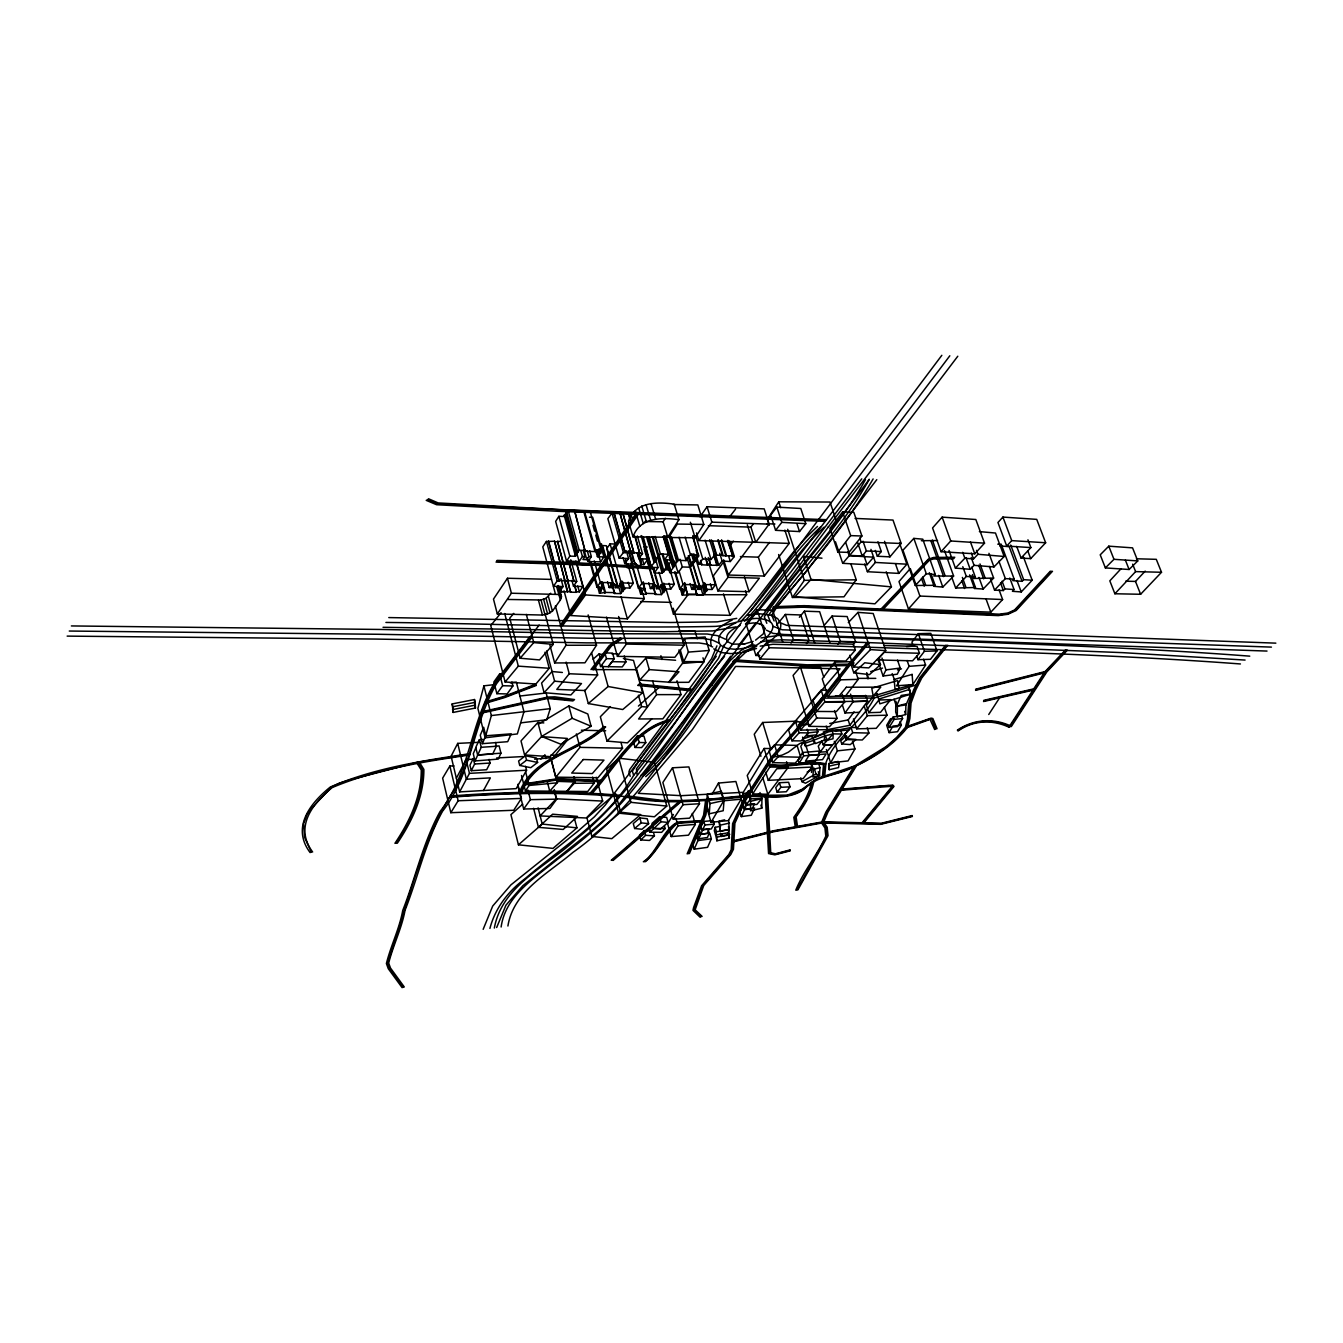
<?xml version="1.0" encoding="UTF-8"?>
<svg xmlns="http://www.w3.org/2000/svg" width="1343" height="1343" viewBox="0 0 1343 1343"><rect width="100%" height="100%" fill="white"/><g stroke="black" fill="none" stroke-linecap="round" stroke-linejoin="round"><path stroke-width="1.5" d="M385.911 622.447C495.601 623.521 605.29 628.675 714.996 626.409C729.215 625.603 742.36 619.157 756.529 618.384C793.176 620.483 758.728 647.427 743.502 651.221C705.176 688.388 683.268 740.631 643.213 776.086C619.828 809.074 589.376 835.598 557.127 859.57C534.766 878.02 505.505 895.596 501.124 927.023M749.193 796.668L750.586 801.301L750.519 810.853L761.8 808.167L761.934 798.598L759.97 792.555M897.275 716.726L897.426 705.982L895.815 701.231L895.68 711.991L897.275 716.726L905.686 714.543L905.904 703.782L897.426 705.982M780.82 624.361C781.089 633.493 772.527 639.621 765.611 643.969M831.905 730.038L840.651 730.156L841.893 734L833.147 733.882L824.535 735.998L824.434 740.866L833.013 738.768L833.147 733.882L831.854 729.87L823.259 731.985L826.902 739.086L815.537 743.552L811.726 735.981L802.879 738.969L805.615 746.389L814.446 743.418L813.153 740.497L804.306 743.485L802.577 737.106M1245.079 660.068L1123.05 652.664L868.166 642.592L849.129 664.852L808.503 716.776L772.225 757.318L743.451 802.073L733.748 823.444L732.321 849.498L729.769 854.551L702.674 885.625L694.062 910.084L701.113 916.816M720.251 831.451L719.26 821.077L720.251 831.451L729.215 829.386L728.661 820.355M811.474 772.41L811.877 764.57L818.475 762.992L819.952 767.692L819.499 775.515L805.481 783.238L801.922 781.66L800.73 777.849M811.877 764.57L813.354 769.254L812.935 777.077L819.499 775.515L818.29 771.705M707.291 794.301L706.586 804.575L709.255 813.791L723.222 810.736L724.062 800.512L721.342 791.245L707.291 794.301L709.994 803.584L709.255 813.791M824.736 776.321L825.861 763.865C807.579 759.215 787.048 768.448 768.028 763.814M403.236 987.357L389.386 968.387L387.539 963.3C406.996 907.734 419.167 848.004 449.855 796.718C516.384 792.051 583.836 789.718 650.012 799.857C682.597 803.668 715.315 798.699 747.799 795.963C763.445 795.022 779.645 798.934 794.821 793.612C805.498 789.734 812.397 779.494 823.561 776.607C824.216 742.897 860.477 726.194 874.125 698.075L917.403 684.561M716.843 840.802L715.92 832.694L716.843 840.802L729.4 838.082L728.51 829.974M822.386 776.875L823.544 764.704C805.464 761.363 785.554 769.186 766.853 765.074M828.832 763.563L829.235 769.724L838.569 767.575L838.989 763.882L838.183 761.414L828.832 763.563L829.235 769.724M705.629 800.227L703.581 815.184L687.146 853.896M706.804 800.008L704.739 815.016L688.271 853.745M707.979 799.79L705.898 814.832L689.395 853.594M720.603 826.314L715.114 827.322L714.325 830.662L715.601 835.077L728.393 832.71M715.601 835.077L716.407 831.753L715.114 827.322M728.426 826.7L729.215 829.386L727.755 835.245L721.275 836.454L721.896 833.919M823.561 776.607C855.29 769.421 885.843 752.584 906.575 727.201L908.674 718.774L909.849 703.312L914.784 689.832L920.71 677.879L946.63 645.261M494.039 684.678L483.916 685.837L477.873 708.332L485.159 737.794L517.34 733.933L523.955 711.74L516.35 682.143L510.273 682.832M449.855 796.718C474.062 762.69 472.971 717.951 495.449 683.469L539.131 625.066M485.159 737.794L491.337 715.567L483.916 685.837M716.927 645.815L711.572 658.708L629.699 769.505L628.927 771.956L630.22 776.338M494.342 928.047C502.248 884.617 548.129 865.899 577.238 838.15C638.966 789.298 674.32 715.819 724.498 656.492M736.249 622.648C728.359 626.308 713.402 634.987 720.587 645.261C698.511 691.393 658.758 727.537 632.402 771.218L633.644 775.364C607.791 819.65 562.986 846.174 525.063 878.675C508.393 891.03 495.147 908.137 489.926 928.416M724.246 644.724L718.505 658.372L636.397 768.901L637.069 774.407M507.906 926.015C513.563 890.997 548.313 873.403 572.907 852.402C644.052 802.224 684.175 722.064 738.784 656.509M811.373 782.348C808.822 795.61 801.368 806.589 793.831 817.333L795.308 827.355M812.549 782.146C809.947 795.375 802.56 806.404 794.972 817.115L796.449 827.053L773.35 831.283L733.211 841.406M519.926 696.027L546.148 693.005L550.261 708.651L546.769 719.764L520.648 722.87M813.707 781.945C811.071 795.157 803.769 806.22 796.114 816.88L797.574 826.734M708.298 830.175L709.154 833.096L707.476 837.478L698.746 838.787L704.874 824.988L703.85 821.446L711.32 820.758M561.139 598.306L561.072 595.05L558.822 594.479L511.398 593.22L497.313 613.969L542.438 615.044L547.558 613.952L552.409 611.199L560.367 599.968L561.139 598.306L559.124 590.886M483.161 929.322L492.696 906.055L510.928 884.869L577.658 831.401L594.412 816.813L605.257 805.095L668.545 722.098L716.289 656.274M496.675 927.509L505.942 905.182L522.88 885.658L589.124 832.895L606.734 817.635L618.435 805.129L682.496 721.946L730.676 656.223M699.569 831.485L697.907 835.866L698.746 838.787M749.075 792.706L743.149 793.545L741.185 798.447L744.526 809.711L752.416 808.553L754.43 803.685L746.523 804.843L744.526 809.711M475.858 747.715L473.273 753.692L475.036 760.961L498.27 759.097L500.939 753.154L499.126 745.902L495.248 746.204M482.355 743.669L485.763 735.779L483.665 727.285L480.274 735.192L482.355 743.669L507.704 741.689L511.213 733.815L485.763 735.779M694.197 849.179L697.907 840.6L696.329 835.128L692.635 843.706L694.197 849.179L707.576 847.332L711.354 838.754L709.775 833.281M910.789 694.012L906.005 704.89L896.452 706.334L901.153 695.456L910.789 694.012L908.338 686.827M475.036 760.961L481.247 747.296L479.384 739.674L483.161 739.422M741.286 816.611L744.61 809.376L743.199 804.658L739.892 811.911L741.286 816.611L751.291 815.251L754.648 808.033L744.61 809.376M479.384 739.674L475.775 747.396L477.638 755.001L492.73 753.96L496.406 746.272L495.466 742.461M878.406 662.149L879.833 659.06M865.463 479.569C838.166 529.377 795.929 570.07 764.318 616.79L766.786 623.303M897.527 660.118L900.213 668.059L897.258 674.186L883.056 676.016L885.96 669.888L881.948 657.969M873.118 478.931C846.157 525.113 810.098 566.007 776.506 607.64M682.848 641.82L684.41 638.58L705.142 636.985L709.188 650.448L703.514 661.713L682.865 663.392L678.92 649.928M682.865 663.392L688.405 652.094L684.41 638.58M471.275 770.714L474.616 764.016L473.256 758.476L469.932 765.191L471.275 770.714L486.653 769.74L490.044 763.042L489.121 759.349M520.429 792.79C534.078 756.159 578.951 751.895 604.753 726.681M807.177 729.266L808.335 732.909L806.774 735.998L816.326 734.856L817.887 731.767L816.863 728.494M479.569 742.293L457.711 743.384L451.097 756.243L459.642 791.9L516.199 788.626L526.574 770.211L525.566 766.316M795.778 890.191C803.584 870.902 817.316 855.004 825.794 836.135L824.955 827.993L821.429 822.671L825.811 812.213L854.014 766.433M796.835 890.04L826.919 835.9L826.079 827.624L822.571 822.386L826.902 812.079L855.138 766.316M797.876 889.889L828.027 835.665L827.187 827.271L823.695 822.084L828.01 811.927L856.263 766.181M456.368 778.218L466.122 759.567L474.264 759.131M459.642 791.9L469.462 773.35L466.122 759.567M483.48 790.523L490.363 777.882L466.357 779.225L457.711 743.384M852.486 741.336L854.954 748.941L848.054 760.91L830.612 762.841L837.394 750.855L834.322 741.319M712.226 793.881L718.488 783.07L735.897 781.492L741.168 799.186L728.309 820.623L711.051 822.269L705.965 804.692M580.747 550.546L582.409 556.506L579.118 561.508L566.561 561.156L569.835 556.12L575.476 556.287L564.194 515.259L565.202 515.276L576.231 555.062L575.224 555.045L577.876 552.409L566.813 512.606L568.106 510.441L574.569 510.642L585.162 551.285L595.016 551.553L583.836 511.851L589.997 510.978L601.228 550.647L599.801 552.93L600.808 552.963L599.683 548.985M901.354 725.17L897.493 731.717L889.116 732.64L892.944 726.076L901.354 725.17L900.129 721.493M711.051 822.269L723.709 800.797L718.488 783.07M565.202 515.276L564.463 516.518L558.856 516.316L555.649 521.403L566.561 561.156M454.052 765.896L449.855 766.03L442.636 778.151L450.812 812.7L513.714 810.265L521.403 798.413L517.844 784.295M595.016 551.553L601.228 550.647M564.194 515.259L566.813 512.606M700.945 826.264L703.85 821.446M802.61 752.533L798.162 759.853L799.203 763.177L815 761.733L819.515 754.43L818.458 751.106L802.61 752.533L803.651 755.874L799.203 763.177M713.183 820.59L714.224 824.132L711.286 828.95L701.969 829.806L700.811 825.777L699.25 830.394L700.408 834.406L709.154 833.096M575.476 556.287L576.231 555.062M577.876 552.409L579.186 550.277L568.106 510.441M450.812 812.7L458.148 800.747L449.855 766.03M394.926 843.32C409.531 821.597 421.383 796.718 421.266 770.009L416.632 762.606M396.118 843.286C410.773 821.463 422.692 796.5 422.575 769.707L417.908 762.203L350.59 779.679L339.326 783.187L331.301 787.283L310.569 809.376L307.094 814.395L303.568 823.645L304.592 837.344L311.408 852.318M397.31 843.236C412.032 821.345 424.002 796.298 423.868 769.388L419.167 761.817M560.938 578.665L563.086 586.538L553.45 586.303L557.16 580.898L559.091 580.948L548.347 541.464L554.525 541.212L565.017 581.099L568.055 581.183L557.53 541.33L561.458 541.447M585.162 551.285L574.569 510.642M673.397 814.496L667.622 823.796L671.215 836.571L688.489 835.178L695.372 824.401L692.233 813.438M809.006 755.454L805.447 761.179L822.504 759.651L826.096 753.943L809.006 755.454L804.323 740.581L800.797 746.339L803.131 753.759M893.28 716.826L888.26 724.884L889.116 727.419L897.544 726.613L902.597 718.555L901.757 716.02L893.28 716.826L894.136 719.361L889.116 727.419M560.065 625.653L636.095 513.429M772.309 748.588L764.117 748.454L747.228 775.499L752.735 793.881L767.843 794.284L788.274 767.289L786.545 761.733M589.476 517.223L592.699 517.357L603.897 556.909L597.417 556.707L598.122 555.582L596.46 549.64M561.374 625.653L637.438 513.479L825.844 520.513L949.82 355.777M562.667 625.653L638.781 513.53M671.215 836.571L677.98 825.777L675.915 818.458M1009.063 726.865L1044.669 672.037L1065.352 650.096M560.501 588.033L561.575 591.961L567.787 591.608L554.525 541.212M568.055 581.183L557.53 541.33M1066.376 650.096L1045.744 671.987L1010.171 726.731C992.662 718.505 973.709 719.663 957.727 730.542M1011.279 726.613L1046.818 671.936L1067.416 650.113M590.719 562.079L599.465 593.287L605.492 592.414L602.755 582.677M667.74 537.234L678.92 519.724L674.22 504.196C657.432 501.711 635.021 501.611 628.507 521.302L633.04 536.864L667.74 537.234L663.123 521.772L665.339 518.264M813.002 526.96L750.552 610.931M752.735 793.881L769.808 767.021L764.117 748.454M559.091 580.948L548.615 541.028M598.122 555.582L600.808 552.963M519.237 792.84C532.936 756.059 577.893 751.677 603.83 726.445M675.395 572.034L682.244 595.067L687.633 594.983L684.729 582.627M575.106 585.917L576.399 592.313L570.523 592.179L567.636 579.907M521.604 792.756C535.202 756.243 580.008 752.114 605.676 726.932M588.15 614.909L596.527 645.228L584.96 662.804L554.659 662.955L565.991 645.278L555.381 605.928M825.844 520.513L741.89 631.479L675.529 722.014L633.644 775.364M907.113 660.504L909.093 666.329L896.536 685.837L912.887 684.527L925.596 665.054L923.598 659.245M828.513 526.691L765.107 611.115M988.75 714.493L1000.182 696.916M599.801 587.193L600.892 591.088L599.918 591.071L603.292 587.462L601.647 581.603L604.954 593.287M836.571 521.47L830.024 502.03L778.772 501.812L767.323 519.372L769.203 525.231M561.575 591.961L560.82 587.529M703.816 524.441L677.325 524.072L668.747 537.502L695.103 537.788L703.816 524.441L697.823 504.934L673.447 504.515M682.513 589.09L683.654 592.934L682.697 592.918L686.004 589.359L684.275 583.601M599.465 593.287L600.892 591.088M682.244 595.067L683.654 592.934M672.524 767.793L662.871 782.482L673.229 819.196L689.58 818.172L699.518 803.735L688.892 766.92L672.524 767.793L683.05 804.726L673.229 819.196M633.04 536.864C639.671 517.223 662.099 517.357 678.92 519.724M649.307 536.764L656.223 560.249L655.367 560.232L658.003 556.237L652.228 536.629M603.897 556.909L600.573 561.894L588.116 561.542L591.356 556.64L589.695 550.697M575.828 561.055L582.896 586.538L573.511 586.303L576.735 581.418L570.775 559.779M583.282 550.58L584.944 556.539L582.946 559.544L586.824 559.678L588.889 556.606L587.227 550.647M576.735 581.418L573.965 581.351L568.844 561.189M548.347 541.464L546.433 541.397L542.79 546.87L555.482 594.261M576.735 591.793L579.353 591.86L582.896 586.538M592.599 777.11L594.194 783.103L587.73 791.514L525.432 790.943L529.075 785.47L525.633 771.906M622.464 581.301L624.696 589.09L623.706 589.057L624.495 587.898L629.884 588.049L633.308 583.248L627.701 563.775M632.301 565.185L640.678 594.194L646.067 594.227L643.263 581.771M551.469 579.404L507.486 578.245L493.485 599.079L497.313 613.969M694.616 587.344L696.933 594.999L703.027 595.033L704.353 593.052L702.036 585.397M612.257 585.682L614.456 593.472L620.667 593.606L622.01 591.591L619.794 583.802M704.639 582.912L706.972 590.567L706.015 590.567L706.787 589.409L705.041 583.668M704.353 593.052L706.972 590.567M614.456 593.472L612.794 584.876M658.003 556.237L660.437 554.071L655.216 536.428M696.933 594.999L695.154 586.555M622.01 591.591L624.696 589.09M655.166 557.815L658.036 567.552L651.338 567.418L643.364 537.217M616.084 544.083L610.075 543.848L606.751 548.716L617.83 587.68L615.396 587.646L614.288 583.752M651.959 566.511L651.07 566.494L656.223 560.249M658.54 556.22L663.14 571.782L662.183 573.159L654.31 573.008L658.036 567.552M663.14 536.629L668.394 554.256L664.617 559.762L671.299 559.93L670.493 561.089L671.433 561.122L663.878 535.756M640.678 594.194L642.172 592.045L641.047 588.167M662.871 553.904L667.068 567.585L666.044 567.552L671.433 561.122M561.894 591.457L559.712 591.424L563.086 586.538M686.004 589.359L679.793 589.292L683.1 584.524L679.071 571.027M850.975 564.245L856.23 579.807L843.992 596.812L792.437 597.484L804.323 580.327L787.703 529.293M603.292 587.462L596.947 587.277L600.304 582.426L594.261 560.887M642.172 592.045L641.215 592.011L644.64 588.435L638.429 588.234L631.143 563.002M700.056 516.803L707.073 506.714L764.201 508.879L769.119 524.139L755.773 542.337L698.88 540.558L696.53 532.886M663.14 571.782L667.068 567.585M689.815 565.285L696.178 586.421L694.13 589.342L691.779 589.342L695.036 584.675L686.961 557.513M507.805 599.465L541.028 599.985L546.081 598.256L550.697 593.22M615.396 587.646L617.444 584.742L606.348 545.728L602.587 545.577L613.667 584.625L611.569 587.596L609.185 587.546L612.492 582.812L601.412 543.73M663.895 584.323L665.608 590.114L664.651 590.097L665.473 588.922L663.761 583.131M617.83 587.68L621.221 582.862L610.075 543.848M696.698 585.498L697.856 589.325L700.257 589.342L703.581 584.591L695.439 557.698M698.88 540.558L711.857 522.158L707.073 506.714M653.134 586.723L655.384 594.445L661.478 594.596L662.888 592.582L660.622 584.876M662.888 592.582L665.608 590.114M706.787 589.409L712.075 589.476L715.416 584.742L708.97 563.674M643.213 776.086L731.65 656.492C775.616 595.923 825.072 539.668 869.29 479.25C841.809 528.806 800.294 569.768 768.045 615.967L770.462 622.128M697.856 589.325L699.888 586.471L692.333 561.508M668.579 563.153L670.896 570.926L674.891 565.336L666.178 536.142M642.659 592.968L644.304 598.659L627.382 618.871L570.775 615.53L585.464 594.932L576.986 564.278L591.625 565.302M674.891 565.336L676.754 561.626L669.183 536.293M676.754 561.626L678.517 560.283L671.517 536.898M655.384 594.445L653.134 583.987M797.557 721.124L762.656 722.484L754.229 734.268L760.927 756.294M503.743 674.018L499.646 673.901L493.905 681.891L496.876 693.693L507.117 693.945L512.908 685.988L511.901 682.059M554.256 789.6L556.741 799.152L549.925 808.469L523.669 809.006L530.384 799.656L527.95 790.037M712.092 684.98L730.323 660.471M630.018 520.06L628.658 513.664L622.9 513.328L634.014 553.182L631.025 553.014L619.962 513.127L613.869 513.211L625.25 552.695L623.37 552.594L619.157 558.1L628.558 558.587L626.291 550.731M679.978 559.192L682.311 566.964L678.064 572.806L669.721 572.554L670.896 570.926M678.517 560.283L686.105 560.635L690.436 554.625L685.131 537.082M629.246 552.191L632.654 563.959L626.526 564.161L625.754 559.746M638.429 588.234L641.904 583.433L636.263 563.993M682.311 566.964L689.882 567.199L691.863 565.504L694.516 561.827L692.165 554.055M694.516 561.827L698.578 556.237L692.669 536.797M496.876 693.693L502.651 685.719L499.646 673.901M842.481 705.344L844.965 712.999L853.074 701.818L867.628 701.113L865.715 695.372M755.773 542.337L750.938 527.144L753.356 523.82M680.313 650.113L683.688 661.612L668.596 682.378L688.825 682.311L704.085 661.646L702.96 657.818M644.187 548.851L654.948 585.649L652.782 588.587L650.415 588.536L653.856 583.836L646.487 558.638M673.196 608.228L684.091 645.194L674.874 657.315L617.427 656.358L626.392 644.069L618.603 616.521M822.269 740.664L818.256 746.154L820.137 752.097L826.852 751.744L841.893 734M829.739 723.474L848.172 719.915L854.064 711.84M637.959 552.661C648.535 572.051 630.79 567.72 632.234 552.342M655.384 584.793L656.509 588.654L658.909 588.704L662.435 583.92L659.01 572.303M698.578 556.237L692.87 535.572M729.736 546.081L733.362 541.128M941.829 355.307L813.388 526.422M712.109 684.964C687.868 714.56 669.872 750.384 640.745 775.499M820.137 752.097L825.156 745.247L831.905 744.895L823.192 744.794L821.966 740.967M800.462 730.122L827.372 729.652L849.918 725.287L867.628 701.113L824.904 701.801L800.462 730.122L798.766 724.7L823.158 696.329L827.221 696.262M625.939 661.914L622.245 666.917L600.573 666.548L599.012 660.84L604.887 652.916L612.576 653.101L614.171 658.809L608.261 666.716L612.022 661.679L625.939 661.914L624.26 655.972M652.564 680.716L656.559 694.633L638.613 718.975L662.838 718.841L681.019 694.616L676.99 680.75M637.321 535.958L642.491 553.669L639.772 553.517L635.541 537.284M641.081 535.605L647.981 559.124L638.815 558.621L642.491 553.669M656.509 588.654L658.641 585.783L653.537 568.358M665.473 588.922L670.745 589.107L674.287 584.339L669.116 566.947M957.794 356.231L828.111 527.228M625.25 552.695L614.187 512.774M784.866 530.082L789.197 543.411L764.352 576.046L728.342 575.022L752.768 542.136L747.296 524.861M717.884 590.903L727.99 577.305L723.34 562.264L713.301 575.912L717.884 590.903L749.092 591.675L759.349 578.178L727.99 577.305M723.759 646.101L741.252 622.766M853.695 665.608L852.402 661.679L834.742 662.116L822.269 678.92L827.943 696.547L845.519 696.01L858.227 679.357L855.642 671.5M765.795 772.309L768.246 780.333L776.842 768.733L811.995 767.071L810.114 761.078M613.869 513.211L612.005 513.093L607.859 518.667L619.157 558.1M641.383 564.413L643.952 564.53L647.981 559.124M600.573 666.548L606.465 658.641L604.887 652.916M746.691 594.731L730.072 615.329L673.464 614.171L688.052 594.714L746.691 594.731L745.466 590.802M764.352 576.046L758.375 557.16L769.455 542.404M738.13 646.168L755.673 623.001M631.025 553.014L619.962 513.127M634.014 553.182L622.9 513.328M590.97 669.569L609.302 645.563L620.281 638.009M593.405 669.637L611.485 645.949L622.128 638.664M827.943 696.547L840.533 679.843L858.227 679.357M779.444 782.734L775.75 787.636L777.144 792.202L786.293 791.749L790.02 786.847L788.61 782.281L779.444 782.734L780.854 787.317L777.144 792.202M529.293 637.321L494.19 683.419C470.436 723.474 469.58 773.736 440.051 811.508C422.995 842.581 415.608 877.55 402.732 910.453C399.341 928.97 390.914 945.321 386.398 963.519L388.278 968.706L402.161 987.693M916.631 655.787L917.974 659.682L930.43 659.312L936.961 650.935L930.833 633.376L918.36 633.678L911.931 642.139L913.274 646.033M945.506 645.311L919.569 677.963L913.576 690.017L908.64 703.564L907.482 719.059L905.434 727.335L896.62 737.475L886.212 746.54L854.618 765.963L817.132 778.571L802.023 789.331L787.418 795.123L748.252 795.358L707.19 799.404L681.136 800.529L662.603 800.462L627.55 795.929M531.811 637.455L496.692 683.503C472.937 723.524 472.064 773.686 442.468 811.373C425.412 842.397 417.992 877.315 405.082 910.168C401.675 928.634 393.264 944.935 388.681 963.065L390.511 968.068L404.31 987.004M811.995 767.071L803.198 778.604L768.246 780.333M947.772 645.228L921.869 677.795L915.976 689.647L911.058 703.061L909.882 718.505L907.717 727.067C892.323 746.943 869.844 760.088 847.198 770.026C832.173 775.767 815 777.11 803.5 789.785C786.746 800.948 766.098 795.66 747.329 796.567C707.073 800.562 666.128 805.548 626.056 797.154M626.879 563.674L624.747 563.556L628.558 558.587M706.267 558.755L707.627 565.101L701.617 564.782L700.895 560.316M842.649 511.918L829.924 528.454L837.831 552.057L849.028 552.393L861.921 536.008L853.846 512.354L842.649 511.918L850.673 535.622L837.831 552.057M917.974 659.682L924.454 651.288L936.961 650.935M729.434 517.055L735.578 509.115M776.842 507.117L770.664 515.108L775.582 530.317L799.521 531.576L805.8 523.669L800.797 508.493L776.842 507.117L781.794 522.36L775.582 530.317M861.77 478.847L791.195 571.581L758.577 610.545M876.794 479.652L805.666 572.168L772.712 611.199M736.887 660.571C705.092 697.924 682.496 743.988 645.681 776.657M589.376 793.998C613.147 768.045 633.057 728.292 669.771 719.781M590.5 793.998C614.036 768.448 633.594 729.081 669.67 720.419M591.625 793.982C614.624 769.103 634.5 729.585 669.586 721.057M873.907 695.775L866.386 705.31L868.803 712.68L880.538 712.327L890.678 699.669L878.893 700.005L868.803 712.68M566.108 662.099L569.231 673.75L556.808 689.412L585.078 690.537L597.652 674.975L591.558 652.782M696.463 556.237L698.813 563.993L702.792 559.007L711.035 559.511L714.426 555.28L723.038 555.23L718.253 539.718M567.787 739.54L551.385 760.054L555.851 777.177L597.954 777.731L622.548 748.202L620.97 742.478M708.231 557.546L710.598 565.269L709.255 558.94M501.09 612.677L490.766 625.569L505.119 681.992L535.907 684.007L549.237 668.277L544.973 652.194M710.598 565.269L718.757 565.218L722.131 561.021L730.307 561.525L734.336 556.539L729.518 541.078M782.801 642.189L772.695 610.259L757.15 609.722L746.003 623.588L755.891 655.485L759.785 655.585M776.573 607.556L771.789 615.144L774.122 620.953M717.766 540.306L722.568 555.801L732.774 555.784L727.956 540.306M555.851 777.177L579.975 747.363L622.548 748.202M853.443 718.925L856.683 728.846L867.36 715.685L887.018 715.198L884.382 707.257M752.114 790.758L748.487 790.842L743.636 796.785L746.02 804.776L756.898 804.457L761.766 798.548L750.871 798.85L746.02 804.776M776.573 625.166L785.353 614.439L800.781 614.96L808.99 640.46L806.438 643.482M755.891 655.485L767.273 641.769L853.426 644.17L855.373 650.046L845.771 661.058L759.869 658.993L758.023 653.017M887.018 715.198L876.24 728.326L856.683 728.846M863.633 823.225L894.002 786.394L893.028 785.252M727.436 540.944L732.774 555.784M759.869 658.993L769.153 647.746L855.373 650.046M643.331 861.77C656.777 853.208 663.492 828.446 677.695 822.168L701.818 820.573M861.602 823.343L891.702 786.931L890.862 786.159M796.449 827.053L822.571 822.386L862.609 823.276L892.843 786.662L888.495 785.638L841.222 789.667M799.354 617.26L804.407 611.166L819.65 611.703L829.974 643.314M644.388 861.736C657.869 851.731 663.761 831.468 677.426 822.739L701.415 821.161M645.429 861.702C657.717 851.009 665.339 833.617 677.174 823.309L701.012 821.765M505.119 681.992L518.314 666.145L549.237 668.277M848.306 551.486L849.632 555.398L862.206 555.985L866.369 550.999L881.293 551.537L877.936 541.783M790.977 643.062L793.512 640.023L808.99 640.46M875.317 550.412L877.332 556.254L889.939 556.858L901.17 543.479L892.994 520.06L855.055 518.415M877.332 556.254L881.293 551.537M824.384 625.15L832.056 616.051L847.164 616.555L855.558 641.803L852.956 644.808M637.405 735.93L633.191 740.916L635.021 747.463L641.568 747.615L645.798 742.662L643.969 736.115L637.405 735.93L639.251 742.494L635.021 747.463M513.781 613.382L509.752 618.133L520.144 658.238L539.533 659.917L553.215 644.371L545.191 614.288M842.699 563.321L849.179 555.733L873.621 557.177L867.074 564.715L842.699 563.321L835.48 541.817M849.632 555.398L861.098 541.934L901.17 543.479M827.103 690.235L821.177 690.168L812.868 699.854L816.578 711.454L836.336 711.589L844.747 701.969L842.229 694.247M867.041 642.575L848.004 664.869L807.412 716.776L771.134 757.351L742.343 802.157L732.606 823.662L731.196 849.683L728.712 854.635L701.617 885.742L693.609 907.499L692.971 910.369L700.123 917.235M869.29 642.609L850.253 664.852L809.594 716.793L773.333 757.284L744.576 801.972L734.906 823.225L733.446 849.296L730.844 854.45L703.749 885.507L695.154 909.782L702.12 916.413M837.797 644.388L840.382 641.366L855.558 641.803M864.741 563.959L867.377 571.715L875.384 562.448L906.894 564.194L899.491 542.958M823.813 677.325L820.657 667.538L800.394 666.951L793.075 675.411L809.191 726.345L829.538 726.681L837.075 718.387L834.557 710.565M520.144 658.238L533.759 642.592L553.215 644.371M867.377 571.715L898.803 573.394L906.894 564.194M942.131 517.139L932.562 527.95L941.057 551.704L974.783 553.803L984.52 543.16L975.824 519.506L942.131 517.139L950.726 540.977L941.057 551.704M573.965 776.657L575.375 782.012L558.403 781.391L549.74 791.161L547.256 781.542M803.047 721.963L795.694 721.829L788.542 729.904L791.95 740.816L801.116 740.916L808.335 732.909L817.887 731.767M919.905 596.057L910.302 568.576L898.987 581.569L908.456 608.95L919.905 596.057L1002.617 599.532L999.074 589.896M575.375 782.012L566.645 791.749L573.041 783.305L594.194 783.103M791.95 740.816L799.135 732.774L808.335 732.909M809.191 726.345L816.678 718.035L837.075 718.387M675.613 660.269L645.966 657.986L636.464 668.545L639.738 680.112L669.351 682.21L678.987 671.785L649.29 669.603L639.738 680.112M919.451 653.252L912.552 660.823L877.298 659.933L884.097 652.295L919.451 653.252L917.101 646.419L883.862 645.479M1009.802 578.027L1014.066 589.543L1012.454 591.306L1021.234 591.944L1032.179 580.226L1023.517 557.177M823.192 744.794L833.147 733.882M544.1 692.686L554.609 681.186L581.485 683.553L570.909 694.952L544.1 692.686L541.582 683.067L552.04 671.534L562.364 672.474M540.876 759.03L543.529 756.126M1016.701 546.4L1021.066 558.067L1030.702 558.638L1045.643 542.757L1036.729 519.372L1002.919 517.072L997.95 522.511L1006.713 546.047L1030.87 547.591L1027.932 539.802M543.797 722.92L537.871 722.484L521 740.9L524.576 754.934L550.16 756.629L567.25 738.415L541.531 736.602L524.576 754.934M999.864 545.896L1001.274 544.385L1014.166 579.102L1012.74 580.612L1022.09 581.318L1023.651 579.672L1032.179 580.226M972.466 574.569L973.876 578.464L975.287 576.936L971.744 567.199M944.498 550.63L953.614 576.046L933.821 576.029L935.282 574.485L922.759 539.164L913.844 538.392L902.949 550.21L915.288 585.498L935.131 585.33L930.984 573.612M951.465 576.399L955.645 588.049L966.322 576.449L975.287 576.936M955.645 588.049L975.471 587.479L971.258 575.862M1050.327 571.178L1014.603 609.923L1007.888 613.029L999.276 614.171L804.155 605.659L773.618 606.7M652.732 826.029L649.223 829.84L649.861 832.207L661.629 832.341L665.154 828.547L664.5 826.197M649.861 832.207L660.974 821.765L668.092 822.42L666.699 817.451L659.581 816.779L651.993 823.41L653.386 828.396L660.487 829.034L668.092 822.42M774.558 744.845L769.052 750.804L772.678 762.656L795.157 763.126L800.73 757.217L797.037 745.399L774.558 744.845L778.218 756.713L772.678 762.656M1051.418 571.211L1015.409 610.209L1007.921 613.65L998.739 614.893L803.55 606.415L773.232 607.456M1006.713 546.047L1011.732 540.625L1045.643 542.757M990.328 578.548L994.559 590.114L1003.339 590.567L1004.917 588.872L1014.066 589.543M1052.509 571.262L1016.198 610.477L1007.955 614.271L998.218 615.614L802.946 607.187L772.846 608.228M1120.817 568.979L1109.822 580.847L1114.891 593.757L1140.61 594.278L1161.51 572.269L1156.289 559.326L1136.396 558.772M891.416 586.874L811.038 579.454L794.905 596.812L874.931 603.83L891.416 586.874L886.229 571.765M880.353 609.756L928.248 559.225L933.771 557.446L954.823 557.261M881.461 609.84L928.852 559.678L933.536 558.201L954.235 558.033M882.569 609.907L929.474 560.149L933.301 558.957L953.631 558.822M736.736 660.756L745.869 652.077L756.78 646.067M908.456 608.95L990.832 612.173L1002.617 599.532M817.501 526.439C787.065 554.357 766.467 590.769 738.314 620.567M730.474 660.303L741.118 650.348L752.886 643.801M1021.066 558.067L1030.87 547.591M1114.891 593.757L1135.607 571.614L1161.51 572.269M820.758 526.825C790.288 554.743 769.657 591.172 741.42 620.919M824.014 527.211C793.495 555.112 772.846 591.558 744.542 621.289M994.559 590.114L1005.353 578.632L1014.166 579.102M1125.635 581.2L1135.506 581.435L1145.21 571.111M602.688 801.083L556.287 798.816L540.138 815.923L586.303 817.988L602.688 801.083L596.292 777.278M915.288 585.498L926.317 573.797L935.282 574.485M848.306 622.615L857.992 612.374L873.202 613.516L885.742 650.616L868.82 667.907L853.611 666.967L849.75 655.266M973.876 578.464L993.635 578.078L989.371 566.444M857.086 727.587L851.009 727.419L844.428 734.369L846.124 739.607L862.29 739.976L868.921 733.077L867.209 727.839M921.332 540.709L937.548 540.524M969.612 574.938L974.514 588.486L975.471 587.479M846.124 739.607L852.721 732.674L868.921 733.077M974.514 588.486L983.177 589.023L993.635 578.078M949.048 550.462L955.393 568.106L964.845 558.235L973.474 558.94L977.956 554.273L1004.178 556.472L995.482 533.037L979.4 531.61M955.393 568.106L970.217 569.298L974.061 565.336L993.954 566.947L1004.178 556.472M853.611 666.967L870.465 649.609L885.742 650.616M929.322 572.655L934.14 586.337L942.803 587.076L953.614 576.046M934.14 586.337L935.131 585.33M610.36 706.603L600.338 716.742L606.986 741.084L627.433 742.864L651.741 718.908M1108.781 546.165L1100.219 554.827L1105.373 567.921L1129.11 569.499L1137.773 560.921L1132.552 547.86L1108.781 546.165L1113.968 559.309L1137.773 560.921M1105.373 567.921L1113.968 559.309M606.986 741.084L641.601 706.569L647.36 707.123L640.393 682.58M651.355 831.015L644.304 830.595L639.419 835.212L640.712 839.946L649.508 840.449L654.427 835.833L653.554 832.694M640.712 839.946L645.614 835.329L654.427 835.833M538.442 827.338L552.611 814.194L577.473 816.41L563.221 829.454L538.442 827.338L533.607 808.285M854.081 662.922L851.328 665.423L853.762 672.776L869.492 674.589L880.504 664.634L878.658 659.128M841.742 743.921L847.416 738.751L855.995 739.439L850.304 744.61L841.742 743.921L840.752 740.832L846.426 735.645L847.416 738.751M853.762 672.776L864.758 662.77L880.504 664.634M638.429 706.082L659.631 686.877M618.787 758.191L606.65 769.136L618.586 813.153L654.394 816.779L666.783 806.085L654.477 762.371L618.787 758.191L630.908 802.325L618.586 813.153M522.696 804.155L510.911 814.63L518.432 844.814L553.014 848.39L576.919 827.876L574.284 817.853M593.069 659.195L599.112 653.907L603.158 654.679M518.432 844.814L542.219 824.048L576.919 827.876M584.675 690.184L588.301 703.564L608.11 686.508L642.625 692.703L633.476 660.42L623.37 658.506M639.872 817.921L633.275 823.544L634.635 828.497L641.988 829.269L648.602 823.662L647.225 818.726L639.872 817.921L641.232 822.873L634.635 828.497M642.625 692.703L622.749 709.524L588.301 703.564M591.843 836.42L620.651 812.179L640.695 814.597L611.82 838.653L591.843 836.42L586.958 817.954L615.598 793.579L620.651 812.179M679.692 801.016L611.216 860.275M680.649 801.133L612.139 860.376M681.589 801.251L613.079 860.477M525.415 755.74L518.599 761.028L519.707 765.443L530.754 767.692L537.603 762.438L536.461 758.023L525.415 755.74L526.557 760.172L537.603 762.438M519.707 765.443L526.557 760.172M621.205 638.328L610.394 645.748L592.196 669.603L635.944 669.67M755.572 640.141L763.294 633.879L764.922 628.138M538.425 724.146L568.828 705.931L587.814 713.989L591.121 726.244L560.77 744.207L541.615 736.451L537.871 722.484M541.615 736.451L572.118 718.27L591.121 726.244M807.143 772.074L812.397 769.153M801.922 781.66L815.956 773.921L819.499 775.515M732.338 619.895C722.887 624.831 708.097 632.62 711.152 645.412M740.127 625.385C734.453 628.339 724.532 632.822 726.932 640.796M957.341 730.139C973.709 719.193 993.149 717.682 1011.061 726.143M958.096 730.961C973.709 720.133 992.175 719.328 1009.281 727.335M812.297 737.777L823.679 733.278M813.153 740.497L824.535 735.998M535.37 684.342L504.162 696.346L485.444 701.919M535.857 684.896L504.548 696.916L485.73 702.523M536.327 685.434L504.918 697.487L486.015 703.128M906.307 726.731L931.068 718.119L932.848 718.505L937.045 728.745M906.575 727.201L930.548 718.774L931.773 719.042L935.87 729.148M906.827 727.688L930.011 719.412L934.694 729.568M753.154 641.4L742.998 644.371M754.833 644.942L749.26 646.873A28.186 13.514 -17.2 0 1 734.067 649.206L726.899 648.367L720.587 645.261M756.495 648.468L743.334 652.312M909.664 689.362L878.641 699.132L879.85 703.833L910.755 694.113L908.372 685.551M870.633 671.634L882.536 668.092M912.266 815.537L881.562 823.209L822.957 821.815L773.434 830.763L733.177 840.903M912.35 816.007L881.126 823.779L862.609 823.276M912.417 816.477L880.689 824.333L822.185 822.957L773.283 831.821L733.244 841.893M897.493 669.956L901.489 668.831M975.572 690.369L1045.576 672.591M975.622 689.211L1045.912 671.366M975.589 689.798L1045.744 671.987M790.171 849.884L775.381 853.779L770.748 852.788L767.659 795.946M790.204 850.354L775.096 854.316L769.657 853.174L766.484 796.248M790.255 850.841L774.827 854.853L768.565 853.56L765.309 796.533M983.697 700.358L1033.808 688.858M983.613 700.945L1033.64 689.463M983.529 701.533L1033.472 690.067M813.354 769.254L819.952 767.692M756.764 794.871L760.541 793.965M750.586 801.301L761.934 798.598M829.621 766.03L838.989 763.882M721.057 820.657L724.666 819.834M720.452 825.122L729.45 823.058M772.225 757.318L782.214 755.085L788.425 752.13L799.605 743.619L828.665 731.834L852.452 727.201M481.952 711.689L547.894 697.067L554.827 696.849L574.552 699.569M482.036 712.344L547.726 697.756L573.814 700.257M482.12 712.999L547.558 698.444L573.058 700.962M709.994 803.584L724.062 800.512M717.196 837.092L729.786 834.356M760.205 646.151L772.863 644.287L820.691 645.53C960.614 650.784 1100.756 653.47 1240.428 663.962M760.608 642.055L768.532 640.393L782.566 639.805L868.166 642.592M761.011 637.942L778.554 635.44L828.178 636.767C968.723 642.239 1109.486 645.429 1249.762 656.156M735.712 626.912L712.713 630.925L664.13 631.697L383.04 627.299M453.179 712.428L452.843 706.754L475.204 702.339L474.499 699.535L452.171 703.933L453.179 712.428L475.439 708.03L475.204 702.339M452.49 709.608L474.75 705.226L474.499 699.535M736.77 618.351L717.28 621.876L670.308 622.497L388.782 617.579M716.407 831.753L729.215 829.386M525.852 784.799L556.791 779.981L600.17 781.676M525.986 783.573L557.563 778.688L601.362 780.401M525.919 784.178L557.177 779.343L600.757 781.038M745.466 623.941L753.406 622.934L759.836 623.756M747.413 615.212L759.668 613.801L770.311 615.01M701.969 829.806L709.02 828.681L707.442 833.281L700.408 834.406M469.932 753.658C422.827 760.675 374.277 768.062 330.294 787.032C310.065 803.299 291.196 827.456 310.149 852.637M417.908 762.203L469.832 754.313M469.731 754.967C423.347 761.75 375.721 769.287 332.292 787.535C312.331 803.534 294.033 827.254 312.65 851.999M697.907 840.6L711.354 838.754M744.777 644.036L732.271 644.153M885.96 669.888L900.213 668.059M741.571 652.648L730.911 653.621L721.544 652.564M491.337 715.567L550.261 708.651M837.394 750.855L854.954 748.941M893.85 718.371L890.493 718.74L886.682 725.304L889.116 732.64M835.161 731.347L848.776 729.904M894.136 719.361L902.597 718.555M529.075 785.47L557.144 782.801L550.63 757.754L534.648 759.198M723.709 800.797L741.168 799.186M803.651 755.874L819.515 754.43M704.874 824.988L714.224 824.132M841.625 789.08L892.558 785.101M840.819 790.255L891.332 786.31M688.405 652.094L709.188 650.448M477.638 755.001L500.939 753.154M677.98 825.777L695.372 824.401M909.093 666.329L925.596 665.054M906.575 646.621L914.801 646M481.247 747.296L496.406 746.272M474.616 764.016L490.044 763.042M683.05 804.726L699.518 803.735M469.462 773.35L526.574 770.211M450.207 796.08C506.496 791.581 563.053 790.523 619.375 795.224M449.519 797.356C505.606 792.874 561.978 791.799 618.099 796.466M496.641 757.956L523.099 756.562M844.965 712.999L859.436 712.294M780.854 787.317L790.02 786.847M458.148 800.747L521.403 798.413M530.384 799.656L556.741 799.152M798.766 724.7L809.107 724.532M849.683 664.147L806.992 664.802L734.285 659.799M848.575 665.557L805.817 666.229L732.925 661.243M835.346 696.144L865.832 695.691M804.323 580.327L856.23 579.807M565.991 645.278L596.527 645.228M656.559 694.633L681.019 694.616M857.623 678.383L875.787 678.366M823.712 698.108L874.125 698.075M683.688 661.612L704.085 661.646M678.735 630.975L694.969 631.092L697.252 638.731M688.17 594.126L697.47 594.21M844.747 701.969L824.904 701.801L821.177 690.168M644.808 521.52L663.123 521.772M703.581 584.591L715.416 584.742M683.1 584.524L695.036 584.675M67.15 636.112L375.721 639.067L586.589 642.861L699.099 642.961L706.384 644.086L712.68 647.007M769.808 767.021L788.274 767.289M653.386 828.396L665.154 828.547M696.178 586.421L699.888 586.471M71.38 625.939L381.211 629.464L592.8 633.644L707.173 634.014L717.666 635.709L725.421 639.201M69.265 631.042L378.457 634.282L589.695 638.261L703.128 638.496L712.025 639.906L719.042 643.112M582.409 556.506L584.944 556.539M588.889 556.606L591.356 556.64M767.441 764.436C786.293 768.834 806.522 760.256 824.703 764.285M611.804 653.789L617.746 653.907M626.392 644.069L684.091 645.194M778.218 756.713L800.73 757.217M579.186 550.277L585.682 550.429M660.437 554.071L668.394 554.256M568.341 580.747L574.267 580.881M567.787 591.608L570.859 591.675M606.465 658.641L614.171 658.809M581.418 730.206L605.676 730.76M559.36 580.512L565.302 580.663M605.492 592.414L614.993 592.649M639.251 742.494L645.798 742.662M497.078 560.4L567.501 562.264L649.576 566.931M496.557 561.256L603.041 564.664L652.933 568.022M496.037 562.096L602.419 565.487L654.293 568.979M502.651 685.719L512.908 685.988M640.762 601.53L671.466 602.386M646.638 593.371L655.955 593.64M621.221 582.862L633.308 583.248M600.304 582.426L612.492 582.812M850.673 535.622L861.921 536.008M740.413 556.573L758.375 557.16M613.667 584.625L617.444 584.742M574.049 511.498L583.836 511.851M711.857 522.158L769.119 524.139M708.382 525.684L750.938 527.144M752.768 542.136L789.197 543.411M662.435 583.92L674.287 584.339M641.904 583.433L653.856 583.836M826.482 519.674L559.376 509.534L438.204 502.937L428.434 498.74M825.206 521.353L558.201 511.314L436.576 504.716L426.201 500.351M554.239 541.665L557.261 541.766M654.948 585.649L658.641 585.783M637.438 513.479L437.382 503.826L427.326 499.546M766.853 523.72L774.928 524.039M1267.02 651.07L784.161 634.484L773.132 633.392L766.383 630.152M1271.435 647.108L782.197 629.783L772.88 626.258M569.231 673.75L597.652 674.975M643.616 546.903L647.292 547.071M1275.85 643.146L786.595 625.351L779.393 622.346M690.436 554.625L698.796 555.028M634.332 552.745L640.124 553.031M632.654 563.959L635.642 564.11M625.569 552.258L631.378 552.561M781.794 522.36L805.8 523.669M698.813 563.993L702.07 564.194M708.046 564.564L711.035 564.731M550.865 755.051L556.875 755.404M619.627 513.597L622.581 513.781M997.765 544.167L1001.274 544.385M732.254 556.405L734.336 556.539M585.464 594.932L644.304 598.659M628.306 514.151L631.009 514.319L632.15 518.264M950.726 540.977L984.52 543.16M664.315 569.65L668.31 569.919M665.624 568.022L669.62 568.29M664.97 568.828L668.965 569.113M627.181 567.787L633.46 568.223M1001.727 546.064L1009.181 546.685L1022.09 581.318M821.983 558.184L803.483 556.371L811.038 579.454M692.82 689.479L639.1 683.99M692.115 690.168L638.395 684.695M691.393 690.873L637.69 685.417M630.908 802.325L666.783 806.085M641.232 822.873L648.602 823.662M732.892 644.338L727.47 641.652M720.922 652.379L713.721 648.87M758.929 623.488L763.546 625.821M771.201 615.279L777.379 618.435M762.958 625.318L765.04 628.809M777.95 618.938L780.703 623.689M804.306 743.485L805.615 746.389M1132.653 564.194L1135.607 571.614M1135.506 581.435L1140.61 594.278M1125.417 560.182L1129.11 569.499M1027.781 550.882L1030.702 558.638M1002.919 517.072L1011.732 540.625M1010.708 545.023L1023.651 579.672M1016.953 580.461L1021.234 591.944M998.923 561.223L1005.353 578.632M1002.079 581.183L1004.917 588.872M1000.518 582.879L1003.339 590.567M988.952 553.316L993.954 566.947M976.529 550.345L977.956 554.273M979.987 563.926L984.956 577.507M970.469 542.001L974.783 553.803M978.728 565.252L983.68 578.85M971.342 553.047L973.474 558.94M978.963 577.423L983.177 589.023M971.207 557.496L974.061 565.336M985.947 598.726L990.832 612.173M965.97 557.563L970.217 569.298M962.713 552.326L964.845 558.235M962.797 566.696L966.322 576.449M962.377 577.423L965.869 587.126M961.806 580.764L964.593 588.519M932.361 540.02L944.935 575.274M931.085 541.38L943.625 576.617M938.656 575.375L942.803 587.076M913.844 538.392L926.317 573.797M922.792 576.936L925.545 584.759M921.466 578.329L924.219 586.152M895.462 563.758L898.803 573.394M918.36 633.678L924.454 651.288M884.567 541.313L889.939 556.858M870.952 549.371L875.384 562.448M863.029 541.212L866.369 550.999M859.772 538.006L861.098 541.934M863.767 554.995L867.074 564.715M908.808 688.422L910.755 694.113M857.556 542.32L862.206 555.985M892.188 673.598L894.589 680.062M904.628 711.387L905.686 714.543M845.721 542.572L849.028 552.393M847.853 551.805L849.179 555.733M894.035 699.166L896.452 706.334M879.061 664.13L883.056 676.016M857.992 612.374L870.465 649.609M878.893 700.005L876.744 693.408L877.55 696.564M868.585 678.601L866.671 672.809L867.712 678.735M864.271 706.351L867.36 715.685M832.056 616.051L840.382 641.366M797.037 524.005L799.521 531.576M850.555 694.13L853.074 701.818M834.742 662.116L840.533 679.843M778.772 501.812L780.686 507.704M851.009 727.419L852.721 732.674M848.172 719.915L849.918 725.287M804.407 611.166L814.664 642.894M778.621 554.525L792.437 597.484M826.23 726.059L827.372 729.652M785.353 614.439L793.512 640.023M800.394 666.951L813.539 708.214M814.798 712.143L816.678 718.035M826.365 749.545L830.612 762.841M814.143 768.196L815.956 773.921M795.694 721.829L799.135 732.774M769.153 647.746L757.15 609.722M744.442 576.785L749.092 591.675M728.51 555.733L730.307 561.525M721.611 539.869L726.429 555.347M721.09 540.524L725.891 556.002M723.642 559.796L728.342 575.022M719.73 553.282L722.131 561.021M712.478 541.212L716.658 554.793M711.404 539.869L716.172 555.398M715.181 553.635L718.757 565.218M709.658 539.752L714.426 555.28M713.838 553.534L717.397 565.134M713.989 556.019L716.944 565.688M723.491 593.875L730.072 615.329M762.656 722.484L770.932 749.461M705.092 540.138L711.035 559.511M705.26 557.362L707.627 565.101M695.691 535.706L702.792 559.007M710.329 583.735L712.075 589.476M690.369 522.242L695.103 537.788M700.442 560.921L701.617 564.782M696.144 550.378L697.924 556.22M703.682 582.912L706.015 590.567M762.841 777.815L767.843 794.284M694.13 554.105L695.909 559.93M693.441 554.088L695.204 559.913M702.977 585.397L705.293 593.052M691.477 554.038L693.827 561.81M700.123 585.481L703.027 595.033M692.132 562.482L700.257 589.342M688.925 555.801L691.863 565.504M688.22 555.784L691.141 565.47M760.877 805.095L761.8 808.167M679.071 537.284L686.105 560.635M692.971 585.498L694.13 589.342M690.05 583.567L691.779 589.342M748.487 790.842L750.871 798.85M669.956 536.327L677.543 561.659M684.191 583.483L687.633 594.983M684.158 586.606L685.299 590.45M674.589 561.173L678.064 572.806M743.149 793.545L746.523 804.843M681.556 589.09L682.697 592.918M665.423 536.126L674.119 565.319M664.248 536.142L673.514 567.266M674.639 571.967L679.793 589.292M664.03 538.056L672.709 567.233M669.334 557.194L670.493 561.089M651.002 503.541L655.636 519.153M666.732 559.527L670.09 570.893M665.826 559.511L669.721 572.554M661.998 553.92L666.044 567.552M646.05 504.699L650.683 520.329M669.032 583.315L670.745 589.107M658.96 554.306L664.13 571.816M653.168 536.646L658.96 556.237M657.6 557.614L662.183 573.159M641.753 505.942L646.352 521.571M665.91 588.553L673.464 614.171M662.938 584.306L664.651 590.097M648.451 536.747L655.367 560.232M647.376 536.831L654.864 562.247M661.562 584.893L663.845 592.616M638.68 507.906L643.28 523.518M646.537 536.797L654.007 562.23M659.228 586.891L661.478 594.596M652.597 567.166L654.31 573.008M654.948 575.173L658.909 588.704M635.306 510.844L639.889 526.439M642.189 536.176L651.338 567.418M728.544 835.178L729.4 838.082M642.239 558.671L643.952 564.53M628.658 513.664L630.371 519.573M648.736 582.728L650.415 588.536M634.618 535.807L639.772 553.517M720.385 833.382L721.275 836.454M637.589 553.165L641.014 564.916M637.102 552.728L638.815 558.621M642.709 582.627L646.067 594.227M631.294 550.915L635.273 564.631M660.89 655.72L661.981 659.531M640.091 588.15L641.215 592.011M628.323 550.731L632.284 564.463M612.005 513.093L623.37 552.594M625.385 560.232L626.526 564.161M623.051 557.664L624.747 563.556M628.205 582.224L629.884 588.049M645.966 657.986L649.29 669.603M621.49 581.284L623.706 589.057M620.214 581.872L622.984 591.591M618.451 585.833L620.667 593.606M621.104 596.779L627.382 618.871M610.477 583.685L611.569 587.596M592.951 525.214L594.63 531.156M595.755 535.118L597.434 541.061M598.676 548.968L599.801 552.93M607.523 581.687L609.185 587.546M597.45 549.656L599.129 555.599M638.412 695.221L641.601 706.569M598.894 555.968L600.573 561.894M584.373 510.928L597.417 556.707M600.925 582.711L602.571 588.553M598.827 587.176L599.918 591.071M606.448 617.142L617.427 656.358M589.292 559.897L596.947 587.277M587.009 557.58L588.116 561.542M659.581 816.779L660.974 821.765M584.071 549.774L586.824 559.678M565.806 512.573L576.869 552.393M576.365 551.587L579.118 561.508M599.112 653.907L600.707 659.665M602.285 665.423L608.11 686.508M558.856 516.316L569.835 556.12M577.725 585.984L579.353 591.86M644.304 830.595L645.614 835.329M568.542 561.659L573.965 581.351M574.77 586.421L576.399 592.313M571.9 580.411L573.511 586.303M567.3 580.411L570.523 592.179M564.261 580.31L567.468 592.078M564.026 590.769L570.775 615.53M558.554 585.783L561.609 596.93M546.433 541.397L557.16 580.898M558.1 585.514L559.712 591.424M556.808 587.059L560.367 599.968M548.431 596.443L552.409 611.199M546.081 598.256L550.026 613.012M543.613 599.196L547.558 613.952M541.028 599.985L544.973 614.741M568.828 705.931L572.118 718.27M576.382 733.916L579.975 747.363M538.493 600.271L542.438 615.044M549.807 644.758L554.659 662.955M546.618 651.019L554.609 681.186M526.338 614.406L533.759 642.592M507.486 578.245L511.398 593.22M557.479 777.798L558.403 781.391M544.838 754.682L545.879 758.694M554.206 790.792L556.287 798.816M504.716 613.516L518.314 666.145M538.09 807.865L542.219 824.048M521.52 775.482L525.432 790.943M517.894 786.024L523.669 809.006M474.75 705.226L475.439 708.03M452.171 703.933L452.843 706.754M764.973 756.562L743.25 792.303L681.354 795.677L638.361 793.344L692.266 729.702L735.578 666.43L840.03 668.814L764.973 756.562M846.375 687.23L838.905 696.211L873.168 696.06L898.903 688.422L897.678 680.548L871.792 688.237L873.168 696.06L880.756 687.146L846.375 687.23M583.282 759.517L571.732 773.048L592.313 773.585L603.964 760.121L583.282 759.517M912.132 674.404L894.169 679.474L895.059 689.563L912.887 684.527L912.132 674.404"/></g></svg>
